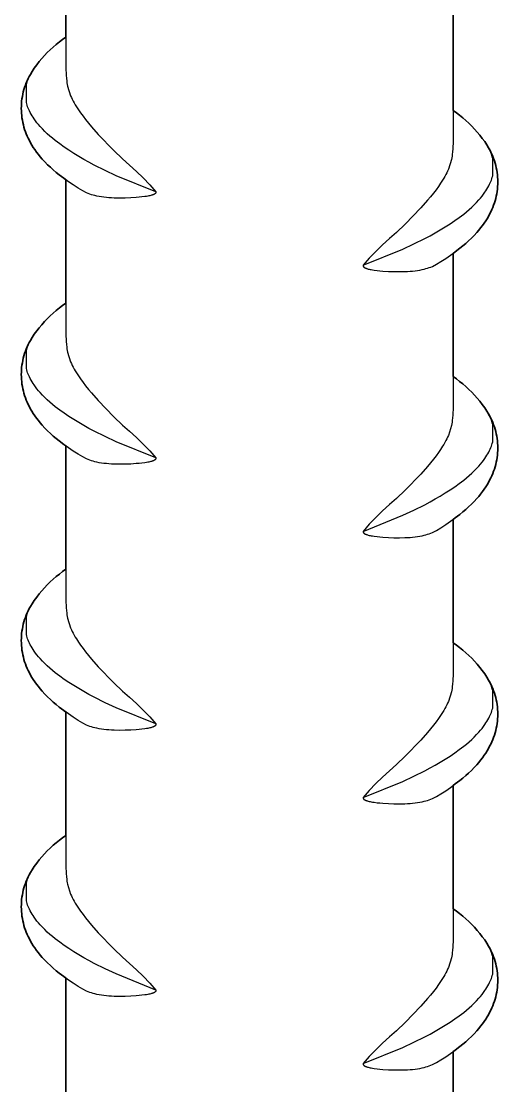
# Model space of a CAD drawing. Header units: millimetres. Extents: x 0 to 1192, y -689 to 404.
# Drawn here: x 779.1 to 798.79, y 102.14 to 146.14 of the extents above; entities that cross this region are included whole.
import ezdxf

# ---------------------------------------------------------------- set-up
doc = ezdxf.new("R2010")
doc.units = ezdxf.units.MM
doc.layers.add('Blocks', color=7, linetype='Continuous')
doc.layers.add('Blocks$Inner', color=7, linetype='Continuous', lineweight=25, true_color=0x007f00)
doc.layers.add('Blocks$Outline', color=7, linetype='Continuous', lineweight=35, true_color=0xff3f3f)

# ---------------------------------------------------------------- blocks, each defined once
blk = doc.blocks.new('Rebar Side Table Side')
at = {"layer": 'Blocks$Inner'}
for points in [[(60.557, 150.585), (60.557, 144.224), (60.568, 143.9), (60.577, 143.786), (60.59, 143.672), (60.6, 143.603), (60.611, 143.534), (60.625, 143.466), (60.751, 143.062), (60.783, 142.989), (60.818, 142.916), (60.854, 142.845), (60.897, 142.766), (60.943, 142.688), (60.99, 142.611), (61.074, 142.481), (61.162, 142.355), (61.264, 142.215), (61.37, 142.077), (61.491, 141.927), (61.614, 141.779), (61.892, 141.463), (62.538, 140.795), (62.896, 140.451), (63.191, 140.199), (63.476, 139.936), (63.753, 139.665), (64.02, 139.384), (64.278, 139.094), (62.628, 139.759), (62.174, 139.972), (61.728, 140.196), (61.51, 140.312), (61.295, 140.432), (61.086, 140.554), (60.879, 140.68), (60.681, 140.807), (60.486, 140.939), (60.301, 141.072), (60.12, 141.21), (60.006, 141.303), (59.895, 141.397), (59.786, 141.495), (59.684, 141.592), (59.586, 141.691), (59.491, 141.794), (59.425, 141.87), (59.361, 141.947), (59.3, 142.027), (59.241, 142.108), (59.199, 142.172), (59.158, 142.237), (59.119, 142.304), (59.082, 142.371), (59.048, 142.44), (59.022, 142.496), (58.998, 142.553), (58.976, 142.611), (58.956, 142.669), (58.938, 142.728), (58.922, 142.788), (58.922, 143.513), (58.938, 143.573), (58.956, 143.632), (58.976, 143.691), (58.998, 143.748), (59.022, 143.805), (59.048, 143.862), (59.159, 144.065), (59.252, 144.204), (59.351, 144.339), (59.453, 144.472), (59.561, 144.6), (59.672, 144.725), (59.787, 144.847), (59.906, 144.964), (60.03, 145.078), (60.156, 145.187), (60.287, 145.292), (60.42, 145.393), (60.557, 145.489)], [(76.557, 147.548), (76.557, 141.187), (76.547, 140.863), (76.537, 140.749), (76.525, 140.635), (76.515, 140.566), (76.503, 140.497), (76.49, 140.429), (76.364, 140.025), (76.331, 139.952), (76.297, 139.879), (76.261, 139.808), (76.217, 139.729), (76.172, 139.651), (76.125, 139.574), (76.041, 139.444), (75.953, 139.318), (75.851, 139.178), (75.745, 139.04), (75.624, 138.89), (75.5, 138.742), (75.222, 138.426), (74.577, 137.758), (74.218, 137.414), (73.924, 137.161), (73.638, 136.899), (73.362, 136.628), (73.094, 136.347), (72.837, 136.057), (74.486, 136.722), (74.941, 136.935), (75.387, 137.159), (75.604, 137.275), (75.82, 137.395), (76.029, 137.517), (76.235, 137.643), (76.434, 137.77), (76.629, 137.902), (76.814, 138.035), (76.995, 138.173), (77.109, 138.266), (77.22, 138.36), (77.329, 138.458), (77.43, 138.555), (77.529, 138.654), (77.624, 138.757), (77.69, 138.833), (77.753, 138.91), (77.815, 138.99), (77.873, 139.071), (77.916, 139.135), (77.957, 139.2), (77.996, 139.267), (78.032, 139.334), (78.067, 139.403), (78.093, 139.459), (78.116, 139.516), (78.139, 139.574), (78.159, 139.632), (78.177, 139.691), (78.193, 139.751), (78.193, 140.476), (78.177, 140.536), (78.159, 140.595), (78.139, 140.654), (78.116, 140.711), (78.093, 140.768), (78.067, 140.824), (77.956, 141.028), (77.862, 141.167), (77.764, 141.302), (77.661, 141.435), (77.554, 141.563), (77.443, 141.688), (77.327, 141.81), (77.208, 141.927), (77.085, 142.041), (76.958, 142.15), (76.828, 142.255), (76.694, 142.356), (76.557, 142.452)], [(64.278, 139.094), (64.278, 139.09), (64.278, 139.087), (64.278, 139.085), (64.278, 139.083), (64.278, 139.081), (64.277, 139.079), (64.277, 139.077), (64.277, 139.075), (64.277, 139.073), (64.276, 139.071), (64.276, 139.069), (64.275, 139.068), (64.275, 139.066), (64.274, 139.064), (64.274, 139.062), (64.273, 139.06), (64.272, 139.058), (64.272, 139.057), (64.271, 139.055), (64.27, 139.053), (64.269, 139.051), (64.268, 139.05), (64.267, 139.048), (64.266, 139.046), (64.265, 139.044), (64.264, 139.043), (64.263, 139.041), (64.262, 139.039), (64.261, 139.038), (64.26, 139.036), (64.259, 139.034), (64.257, 139.032), (64.256, 139.031), (64.254, 139.029), (64.253, 139.027), (64.251, 139.025), (64.249, 139.024), (64.248, 139.022), (64.244, 139.019), (64.241, 139.015), (64.237, 139.012), (64.233, 139.009), (64.23, 139.006), (64.226, 139.004), (64.222, 139.001), (64.218, 138.998), (64.213, 138.996), (64.209, 138.993), (64.201, 138.989), (64.195, 138.986), (64.189, 138.982), (64.176, 138.977), (64.164, 138.971), (64.151, 138.966), (64.138, 138.961), (64.125, 138.957), (64.099, 138.949), (64.06, 138.938), (64.021, 138.929), (63.982, 138.921), (63.943, 138.913), (63.882, 138.903), (63.821, 138.893), (63.7, 138.878), (63.58, 138.866), (63.462, 138.855), (63.234, 138.84), (63.005, 138.832), (62.775, 138.83), (62.546, 138.834), (62.439, 138.839), (62.333, 138.846), (62.23, 138.855), (62.127, 138.867), (62.031, 138.88), (61.936, 138.895), (61.841, 138.914), (61.746, 138.936), (61.678, 138.953), (61.611, 138.974), (61.544, 138.996), (61.478, 139.021), (61.413, 139.048), (61.25, 139.132), (61.068, 139.244), (60.864, 139.374), (60.664, 139.51), (60.469, 139.65), (60.279, 139.795), (60.156, 139.895), (60.036, 139.998), (59.918, 140.104), (59.801, 140.214), (59.689, 140.328), (59.58, 140.446), (59.498, 140.54), (59.419, 140.637), (59.343, 140.736), (59.27, 140.838), (59.21, 140.927), (59.153, 141.019), (59.099, 141.112), (59.047, 141.207), (58.999, 141.303), (58.958, 141.393), (58.919, 141.483), (58.884, 141.575), (58.852, 141.668), (58.823, 141.762), (58.798, 141.857), (58.776, 141.953), (58.757, 142.049), (58.742, 142.146), (58.73, 142.244), (58.721, 142.342), (58.716, 142.44), (58.714, 142.539), (58.716, 142.637), (58.721, 142.735), (58.729, 142.833), (58.741, 142.931), (58.757, 143.028), (58.775, 143.124), (58.797, 143.22), (58.823, 143.315), (58.851, 143.409), (58.883, 143.502), (58.918, 143.594), (58.957, 143.685), (58.998, 143.774), (59.043, 143.862), (59.095, 143.948)], [(72.837, 136.057), (72.837, 136.053), (72.837, 136.049), (72.837, 136.048), (72.837, 136.046), (72.837, 136.044), (72.837, 136.042), (72.837, 136.04), (72.838, 136.038), (72.838, 136.036), (72.838, 136.034), (72.839, 136.032), (72.839, 136.031), (72.84, 136.029), (72.84, 136.027), (72.841, 136.025), (72.842, 136.023), (72.842, 136.021), (72.843, 136.02), (72.844, 136.018), (72.845, 136.016), (72.845, 136.014), (72.846, 136.012), (72.847, 136.011), (72.848, 136.009), (72.849, 136.007), (72.85, 136.006), (72.851, 136.004), (72.852, 136.002), (72.853, 136.001), (72.855, 135.999), (72.856, 135.997), (72.857, 135.995), (72.859, 135.994), (72.86, 135.992), (72.862, 135.99), (72.864, 135.988), (72.865, 135.986), (72.867, 135.985), (72.87, 135.981), (72.874, 135.978), (72.878, 135.975), (72.881, 135.972), (72.885, 135.969), (72.889, 135.967), (72.893, 135.964), (72.897, 135.961), (72.901, 135.959), (72.905, 135.956), (72.914, 135.952), (72.92, 135.948), (72.926, 135.945), (72.938, 135.94), (72.951, 135.934), (72.964, 135.929), (72.976, 135.924), (72.989, 135.92), (73.016, 135.912), (73.054, 135.901), (73.093, 135.892), (73.132, 135.884), (73.172, 135.876), (73.233, 135.866), (73.294, 135.856), (73.415, 135.841), (73.534, 135.829), (73.652, 135.818), (73.881, 135.803), (74.11, 135.795), (74.339, 135.793), (74.568, 135.797), (74.675, 135.802), (74.782, 135.809), (74.885, 135.818), (74.987, 135.83), (75.083, 135.842), (75.179, 135.858), (75.274, 135.877), (75.368, 135.899), (75.436, 135.916), (75.504, 135.937), (75.57, 135.959), (75.636, 135.984), (75.701, 136.011), (75.865, 136.095), (76.047, 136.207), (76.251, 136.337), (76.451, 136.473), (76.645, 136.613), (76.835, 136.758), (76.958, 136.858), (77.079, 136.961), (77.197, 137.067), (77.313, 137.177), (77.426, 137.291), (77.535, 137.409), (77.617, 137.503), (77.696, 137.6), (77.771, 137.699), (77.844, 137.801), (77.904, 137.89), (77.962, 137.982), (78.016, 138.075), (78.067, 138.17), (78.115, 138.266), (78.157, 138.356), (78.195, 138.446), (78.23, 138.538), (78.262, 138.631), (78.291, 138.725), (78.317, 138.82), (78.339, 138.916), (78.358, 139.012), (78.373, 139.109), (78.385, 139.207), (78.394, 139.305), (78.399, 139.403), (78.4, 139.501), (78.399, 139.6), (78.394, 139.698), (78.385, 139.796), (78.373, 139.894), (78.358, 139.991), (78.339, 140.087), (78.317, 140.183), (78.292, 140.278), (78.263, 140.372), (78.231, 140.465), (78.196, 140.557), (78.158, 140.648), (78.117, 140.737), (78.072, 140.824), (78.02, 140.911)], [(60.557, 139.585), (60.557, 133.224), (60.568, 132.9), (60.577, 132.786), (60.59, 132.672), (60.6, 132.603), (60.611, 132.534), (60.625, 132.466), (60.751, 132.062), (60.783, 131.989), (60.818, 131.916), (60.854, 131.845), (60.897, 131.766), (60.943, 131.688), (60.99, 131.611), (61.074, 131.481), (61.162, 131.355), (61.264, 131.215), (61.37, 131.077), (61.491, 130.927), (61.614, 130.779), (61.892, 130.463), (62.538, 129.795), (62.896, 129.451), (63.191, 129.199), (63.476, 128.936), (63.753, 128.665), (64.02, 128.384), (64.278, 128.094), (62.628, 128.759), (62.174, 128.972), (61.728, 129.196), (61.51, 129.312), (61.295, 129.432), (61.086, 129.554), (60.879, 129.68), (60.681, 129.807), (60.486, 129.939), (60.301, 130.072), (60.12, 130.21), (60.006, 130.303), (59.895, 130.397), (59.786, 130.495), (59.684, 130.592), (59.586, 130.691), (59.491, 130.794), (59.425, 130.87), (59.361, 130.947), (59.3, 131.027), (59.241, 131.108), (59.199, 131.172), (59.158, 131.237), (59.119, 131.304), (59.082, 131.371), (59.048, 131.44), (59.022, 131.496), (58.998, 131.553), (58.976, 131.611), (58.956, 131.669), (58.938, 131.728), (58.922, 131.788), (58.922, 132.513), (58.938, 132.573), (58.956, 132.632), (58.976, 132.691), (58.998, 132.748), (59.022, 132.805), (59.048, 132.862), (59.159, 133.065), (59.252, 133.204), (59.351, 133.339), (59.453, 133.472), (59.561, 133.6), (59.672, 133.725), (59.787, 133.847), (59.906, 133.964), (60.03, 134.078), (60.156, 134.187), (60.287, 134.292), (60.42, 134.393), (60.557, 134.489)], [(76.557, 136.548), (76.557, 130.187), (76.547, 129.863), (76.537, 129.749), (76.525, 129.635), (76.515, 129.566), (76.503, 129.497), (76.49, 129.429), (76.364, 129.025), (76.331, 128.952), (76.297, 128.879), (76.261, 128.808), (76.217, 128.729), (76.172, 128.651), (76.125, 128.574), (76.041, 128.444), (75.953, 128.318), (75.851, 128.178), (75.745, 128.04), (75.624, 127.89), (75.5, 127.742), (75.222, 127.426), (74.577, 126.758), (74.218, 126.414), (73.924, 126.161), (73.638, 125.899), (73.362, 125.628), (73.094, 125.347), (72.837, 125.057), (74.486, 125.722), (74.941, 125.935), (75.387, 126.159), (75.604, 126.275), (75.82, 126.395), (76.029, 126.517), (76.235, 126.643), (76.434, 126.77), (76.629, 126.902), (76.814, 127.035), (76.995, 127.173), (77.109, 127.266), (77.22, 127.36), (77.329, 127.458), (77.43, 127.555), (77.529, 127.654), (77.624, 127.757), (77.69, 127.833), (77.753, 127.91), (77.815, 127.99), (77.873, 128.071), (77.916, 128.135), (77.957, 128.2), (77.996, 128.267), (78.032, 128.334), (78.067, 128.403), (78.093, 128.459), (78.116, 128.516), (78.139, 128.574), (78.159, 128.632), (78.177, 128.691), (78.193, 128.751), (78.193, 129.476), (78.177, 129.536), (78.159, 129.595), (78.139, 129.654), (78.116, 129.711), (78.093, 129.768), (78.067, 129.824), (77.956, 130.028), (77.862, 130.167), (77.764, 130.302), (77.661, 130.435), (77.554, 130.563), (77.443, 130.688), (77.327, 130.81), (77.208, 130.927), (77.085, 131.041), (76.958, 131.15), (76.828, 131.255), (76.694, 131.356), (76.557, 131.452)], [(64.278, 128.094), (64.278, 128.09), (64.278, 128.087), (64.278, 128.085), (64.278, 128.083), (64.278, 128.081), (64.277, 128.079), (64.277, 128.077), (64.277, 128.075), (64.277, 128.073), (64.276, 128.071), (64.276, 128.069), (64.275, 128.068), (64.275, 128.066), (64.274, 128.064), (64.274, 128.062), (64.273, 128.06), (64.272, 128.058), (64.272, 128.057), (64.271, 128.055), (64.27, 128.053), (64.269, 128.051), (64.268, 128.05), (64.267, 128.048), (64.266, 128.046), (64.265, 128.044), (64.264, 128.043), (64.263, 128.041), (64.262, 128.039), (64.261, 128.038), (64.26, 128.036), (64.259, 128.034), (64.257, 128.032), (64.256, 128.031), (64.254, 128.029), (64.253, 128.027), (64.251, 128.025), (64.249, 128.024), (64.248, 128.022), (64.244, 128.019), (64.241, 128.015), (64.237, 128.012), (64.233, 128.009), (64.23, 128.006), (64.226, 128.004), (64.222, 128.001), (64.218, 127.998), (64.213, 127.996), (64.209, 127.993), (64.201, 127.989), (64.195, 127.986), (64.189, 127.982), (64.176, 127.977), (64.164, 127.971), (64.151, 127.966), (64.138, 127.961), (64.125, 127.957), (64.099, 127.949), (64.06, 127.938), (64.021, 127.929), (63.982, 127.921), (63.943, 127.913), (63.882, 127.903), (63.821, 127.893), (63.7, 127.878), (63.58, 127.866), (63.462, 127.855), (63.234, 127.84), (63.005, 127.832), (62.775, 127.83), (62.546, 127.834), (62.439, 127.839), (62.333, 127.846), (62.23, 127.855), (62.127, 127.867), (62.031, 127.88), (61.936, 127.895), (61.841, 127.914), (61.746, 127.936), (61.678, 127.953), (61.611, 127.974), (61.544, 127.996), (61.478, 128.021), (61.413, 128.048), (61.25, 128.132), (61.068, 128.244), (60.864, 128.374), (60.664, 128.51), (60.469, 128.65), (60.279, 128.795), (60.156, 128.895), (60.036, 128.998), (59.918, 129.104), (59.801, 129.214), (59.689, 129.328), (59.58, 129.446), (59.498, 129.54), (59.419, 129.637), (59.343, 129.736), (59.27, 129.838), (59.21, 129.927), (59.153, 130.019), (59.099, 130.112), (59.047, 130.207), (58.999, 130.303), (58.958, 130.393), (58.919, 130.483), (58.884, 130.575), (58.852, 130.668), (58.823, 130.762), (58.798, 130.857), (58.776, 130.953), (58.757, 131.049), (58.742, 131.146), (58.73, 131.244), (58.721, 131.342), (58.716, 131.44), (58.714, 131.539), (58.716, 131.637), (58.721, 131.735), (58.729, 131.833), (58.741, 131.931), (58.757, 132.028), (58.775, 132.124), (58.797, 132.22), (58.823, 132.315), (58.851, 132.409), (58.883, 132.502), (58.918, 132.594), (58.957, 132.685), (58.998, 132.774), (59.043, 132.862), (59.095, 132.948)], [(72.837, 125.057), (72.837, 125.053), (72.837, 125.049), (72.837, 125.048), (72.837, 125.046), (72.837, 125.044), (72.837, 125.042), (72.837, 125.04), (72.838, 125.038), (72.838, 125.036), (72.838, 125.034), (72.839, 125.032), (72.839, 125.031), (72.84, 125.029), (72.84, 125.027), (72.841, 125.025), (72.842, 125.023), (72.842, 125.021), (72.843, 125.02), (72.844, 125.018), (72.845, 125.016), (72.845, 125.014), (72.846, 125.012), (72.847, 125.011), (72.848, 125.009), (72.849, 125.007), (72.85, 125.006), (72.851, 125.004), (72.852, 125.002), (72.853, 125.001), (72.855, 124.999), (72.856, 124.997), (72.857, 124.995), (72.859, 124.994), (72.86, 124.992), (72.862, 124.99), (72.864, 124.988), (72.865, 124.986), (72.867, 124.985), (72.87, 124.981), (72.874, 124.978), (72.878, 124.975), (72.881, 124.972), (72.885, 124.969), (72.889, 124.967), (72.893, 124.964), (72.897, 124.961), (72.901, 124.959), (72.905, 124.956), (72.914, 124.952), (72.92, 124.948), (72.926, 124.945), (72.938, 124.94), (72.951, 124.934), (72.964, 124.929), (72.976, 124.924), (72.989, 124.92), (73.016, 124.912), (73.054, 124.901), (73.093, 124.892), (73.132, 124.884), (73.172, 124.876), (73.233, 124.866), (73.294, 124.856), (73.415, 124.841), (73.534, 124.829), (73.652, 124.818), (73.881, 124.803), (74.11, 124.795), (74.339, 124.793), (74.568, 124.797), (74.675, 124.802), (74.782, 124.809), (74.885, 124.818), (74.987, 124.83), (75.083, 124.842), (75.179, 124.858), (75.274, 124.877), (75.368, 124.899), (75.436, 124.916), (75.504, 124.937), (75.57, 124.959), (75.636, 124.984), (75.701, 125.011), (75.865, 125.095), (76.047, 125.207), (76.251, 125.337), (76.451, 125.473), (76.645, 125.613), (76.835, 125.758), (76.958, 125.858), (77.079, 125.961), (77.197, 126.067), (77.313, 126.177), (77.426, 126.291), (77.535, 126.409), (77.617, 126.503), (77.696, 126.6), (77.771, 126.699), (77.844, 126.801), (77.904, 126.89), (77.962, 126.982), (78.016, 127.075), (78.067, 127.17), (78.115, 127.266), (78.157, 127.356), (78.195, 127.446), (78.23, 127.538), (78.262, 127.631), (78.291, 127.725), (78.317, 127.82), (78.339, 127.916), (78.358, 128.012), (78.373, 128.109), (78.385, 128.207), (78.394, 128.305), (78.399, 128.403), (78.4, 128.501), (78.399, 128.6), (78.394, 128.698), (78.385, 128.796), (78.373, 128.894), (78.358, 128.991), (78.339, 129.087), (78.317, 129.183), (78.292, 129.278), (78.263, 129.372), (78.231, 129.465), (78.196, 129.557), (78.158, 129.648), (78.117, 129.737), (78.072, 129.824), (78.02, 129.911)], [(60.557, 128.585), (60.557, 122.224), (60.568, 121.9), (60.577, 121.786), (60.59, 121.672), (60.6, 121.603), (60.611, 121.534), (60.625, 121.466), (60.751, 121.062), (60.783, 120.989), (60.818, 120.916), (60.854, 120.845), (60.897, 120.766), (60.943, 120.688), (60.99, 120.611), (61.074, 120.481), (61.162, 120.355), (61.264, 120.215), (61.37, 120.077), (61.491, 119.927), (61.614, 119.779), (61.892, 119.463), (62.538, 118.795), (62.896, 118.451), (63.191, 118.199), (63.476, 117.936), (63.753, 117.665), (64.02, 117.384), (64.278, 117.094), (64.278, 117.09), (64.278, 117.087), (64.278, 117.085), (64.278, 117.083), (64.278, 117.081), (64.277, 117.079), (64.277, 117.077), (64.277, 117.075), (64.277, 117.073), (64.276, 117.071), (64.276, 117.069), (64.275, 117.068), (64.275, 117.066), (64.274, 117.064), (64.274, 117.062), (64.273, 117.06), (64.272, 117.058), (64.272, 117.057), (64.271, 117.055), (64.27, 117.053), (64.269, 117.051), (64.268, 117.05), (64.267, 117.048), (64.266, 117.046), (64.265, 117.044), (64.264, 117.043), (64.263, 117.041), (64.262, 117.039), (64.261, 117.038), (64.26, 117.036), (64.259, 117.034), (64.257, 117.032), (64.256, 117.031), (64.254, 117.029), (64.253, 117.027), (64.251, 117.025), (64.249, 117.024), (64.248, 117.022), (64.244, 117.019), (64.241, 117.015), (64.237, 117.012), (64.233, 117.009), (64.23, 117.006), (64.226, 117.004), (64.222, 117.001), (64.218, 116.998), (64.213, 116.996), (64.209, 116.993), (64.201, 116.989), (64.195, 116.986), (64.189, 116.982), (64.176, 116.977), (64.164, 116.971), (64.151, 116.966), (64.138, 116.961), (64.125, 116.957), (64.099, 116.949), (64.06, 116.938), (64.021, 116.929), (63.982, 116.921), (63.943, 116.913), (63.882, 116.903), (63.821, 116.893), (63.7, 116.878), (63.58, 116.866), (63.462, 116.855), (63.234, 116.84), (63.005, 116.832), (62.775, 116.83), (62.546, 116.834), (62.439, 116.839), (62.333, 116.846), (62.23, 116.855), (62.127, 116.867), (62.031, 116.88), (61.936, 116.895), (61.841, 116.914), (61.746, 116.936), (61.678, 116.953), (61.611, 116.974), (61.544, 116.996), (61.478, 117.021), (61.413, 117.048), (61.25, 117.132), (61.068, 117.244), (60.864, 117.374), (60.664, 117.51), (60.469, 117.65), (60.279, 117.795), (60.156, 117.895), (60.036, 117.998), (59.918, 118.104), (59.801, 118.214), (59.689, 118.328), (59.58, 118.446), (59.498, 118.54), (59.419, 118.637), (59.343, 118.736), (59.27, 118.838), (59.21, 118.927), (59.153, 119.019), (59.099, 119.112), (59.047, 119.207), (58.999, 119.303), (58.958, 119.393), (58.919, 119.483), (58.884, 119.575), (58.852, 119.668), (58.823, 119.762), (58.798, 119.857), (58.776, 119.953), (58.757, 120.049), (58.742, 120.146), (58.73, 120.244), (58.721, 120.342), (58.716, 120.44), (58.714, 120.539), (58.716, 120.637), (58.721, 120.735), (58.729, 120.833), (58.741, 120.931), (58.757, 121.028), (58.775, 121.124), (58.797, 121.22), (58.823, 121.315), (58.851, 121.409), (58.883, 121.502), (58.918, 121.594), (58.957, 121.685), (58.998, 121.774), (59.043, 121.862), (59.095, 121.948)], [(76.557, 125.548), (76.557, 119.187), (76.547, 118.863), (76.537, 118.749), (76.525, 118.635), (76.515, 118.566), (76.503, 118.497), (76.49, 118.429), (76.364, 118.025), (76.331, 117.952), (76.297, 117.879), (76.261, 117.808), (76.217, 117.729), (76.172, 117.651), (76.125, 117.574), (76.041, 117.444), (75.953, 117.318), (75.851, 117.178), (75.745, 117.04), (75.624, 116.89), (75.5, 116.742), (75.222, 116.426), (74.577, 115.758), (74.218, 115.414), (73.924, 115.161), (73.638, 114.899), (73.362, 114.628), (73.094, 114.347), (72.837, 114.057), (74.486, 114.722), (74.941, 114.935), (75.387, 115.159), (75.604, 115.275), (75.82, 115.395), (76.029, 115.517), (76.235, 115.643), (76.434, 115.77), (76.629, 115.902), (76.814, 116.035), (76.995, 116.173), (77.109, 116.266), (77.22, 116.36), (77.329, 116.458), (77.43, 116.555), (77.529, 116.654), (77.624, 116.757), (77.69, 116.833), (77.753, 116.91), (77.815, 116.99), (77.873, 117.071), (77.916, 117.135), (77.957, 117.2), (77.996, 117.267), (78.032, 117.334), (78.067, 117.403), (78.093, 117.459), (78.116, 117.516), (78.139, 117.574), (78.159, 117.632), (78.177, 117.691), (78.193, 117.751), (78.193, 118.476), (78.177, 118.536), (78.159, 118.595), (78.139, 118.654), (78.116, 118.711), (78.093, 118.768), (78.067, 118.824), (77.956, 119.028), (77.862, 119.167), (77.764, 119.302), (77.661, 119.435), (77.554, 119.563), (77.443, 119.688), (77.327, 119.81), (77.208, 119.927), (77.085, 120.041), (76.958, 120.15), (76.828, 120.255), (76.694, 120.356), (76.557, 120.452)], [(64.278, 117.094), (62.628, 117.759), (62.174, 117.972), (61.728, 118.196), (61.51, 118.312), (61.295, 118.432), (61.086, 118.554), (60.879, 118.68), (60.681, 118.807), (60.486, 118.939), (60.301, 119.072), (60.12, 119.21), (60.006, 119.303), (59.895, 119.397), (59.786, 119.495), (59.684, 119.592), (59.586, 119.691), (59.491, 119.794), (59.425, 119.87), (59.361, 119.947), (59.3, 120.027), (59.241, 120.108), (59.199, 120.172), (59.158, 120.237), (59.119, 120.304), (59.082, 120.371), (59.048, 120.44), (59.022, 120.496), (58.998, 120.553), (58.976, 120.611), (58.956, 120.669), (58.938, 120.728), (58.922, 120.788), (58.922, 121.513), (58.938, 121.573), (58.956, 121.632), (58.976, 121.691), (58.998, 121.748), (59.022, 121.805), (59.048, 121.862), (59.159, 122.065), (59.252, 122.204), (59.351, 122.339), (59.453, 122.472), (59.561, 122.6), (59.672, 122.725), (59.787, 122.847), (59.906, 122.964), (60.03, 123.078), (60.156, 123.187), (60.287, 123.292), (60.42, 123.393), (60.557, 123.489)], [(72.837, 114.057), (72.837, 114.053), (72.837, 114.049), (72.837, 114.048), (72.837, 114.046), (72.837, 114.044), (72.837, 114.042), (72.837, 114.04), (72.838, 114.038), (72.838, 114.036), (72.838, 114.034), (72.839, 114.032), (72.839, 114.031), (72.84, 114.029), (72.84, 114.027), (72.841, 114.025), (72.842, 114.023), (72.842, 114.021), (72.843, 114.02), (72.844, 114.018), (72.845, 114.016), (72.845, 114.014), (72.846, 114.012), (72.847, 114.011), (72.848, 114.009), (72.849, 114.007), (72.85, 114.006), (72.851, 114.004), (72.852, 114.002), (72.853, 114.001), (72.855, 113.999), (72.856, 113.997), (72.857, 113.995), (72.859, 113.994), (72.86, 113.992), (72.862, 113.99), (72.864, 113.988), (72.865, 113.986), (72.867, 113.985), (72.87, 113.981), (72.874, 113.978), (72.878, 113.975), (72.881, 113.972), (72.885, 113.969), (72.889, 113.967), (72.893, 113.964), (72.897, 113.961), (72.901, 113.959), (72.905, 113.956), (72.914, 113.952), (72.92, 113.948), (72.926, 113.945), (72.938, 113.94), (72.951, 113.934), (72.964, 113.929), (72.976, 113.924), (72.989, 113.92), (73.016, 113.912), (73.054, 113.901), (73.093, 113.892), (73.132, 113.884), (73.172, 113.876), (73.233, 113.866), (73.294, 113.856), (73.415, 113.841), (73.534, 113.829), (73.652, 113.818), (73.881, 113.803), (74.11, 113.795), (74.339, 113.793), (74.568, 113.797), (74.675, 113.802), (74.782, 113.809), (74.885, 113.818), (74.987, 113.83), (75.083, 113.842), (75.179, 113.858), (75.274, 113.877), (75.368, 113.899), (75.436, 113.916), (75.504, 113.937), (75.57, 113.959), (75.636, 113.984), (75.701, 114.011), (75.865, 114.095), (76.047, 114.207), (76.251, 114.337), (76.451, 114.473), (76.645, 114.613), (76.835, 114.758), (76.958, 114.858), (77.079, 114.961), (77.197, 115.067), (77.313, 115.177), (77.426, 115.291), (77.535, 115.409), (77.617, 115.503), (77.696, 115.6), (77.771, 115.699), (77.844, 115.801), (77.904, 115.89), (77.962, 115.982), (78.016, 116.075), (78.067, 116.17), (78.115, 116.266), (78.157, 116.356), (78.195, 116.446), (78.23, 116.538), (78.262, 116.631), (78.291, 116.725), (78.317, 116.82), (78.339, 116.916), (78.358, 117.012), (78.373, 117.109), (78.385, 117.207), (78.394, 117.305), (78.399, 117.403), (78.4, 117.501), (78.399, 117.6), (78.394, 117.698), (78.385, 117.796), (78.373, 117.894), (78.358, 117.991), (78.339, 118.087), (78.317, 118.183), (78.292, 118.278), (78.263, 118.372), (78.231, 118.465), (78.196, 118.557), (78.158, 118.648), (78.117, 118.737), (78.072, 118.824), (78.02, 118.911)], [(60.557, 117.585), (60.557, 111.224), (60.568, 110.9), (60.577, 110.786), (60.59, 110.672), (60.6, 110.603), (60.611, 110.534), (60.625, 110.466), (60.751, 110.062), (60.783, 109.989), (60.818, 109.916), (60.854, 109.845), (60.897, 109.766), (60.943, 109.688), (60.99, 109.611), (61.074, 109.481), (61.162, 109.355), (61.264, 109.215), (61.37, 109.077), (61.491, 108.927), (61.614, 108.779), (61.892, 108.463), (62.538, 107.795), (62.896, 107.451), (63.191, 107.199), (63.476, 106.936), (63.753, 106.665), (64.02, 106.384), (64.278, 106.094), (62.628, 106.759), (62.174, 106.972), (61.728, 107.196), (61.51, 107.312), (61.295, 107.432), (61.086, 107.554), (60.879, 107.68), (60.681, 107.807), (60.486, 107.939), (60.301, 108.072), (60.12, 108.21), (60.006, 108.303), (59.895, 108.397), (59.786, 108.495), (59.684, 108.592), (59.586, 108.691), (59.491, 108.794), (59.425, 108.87), (59.361, 108.947), (59.3, 109.027), (59.241, 109.108), (59.199, 109.172), (59.158, 109.237), (59.119, 109.304), (59.082, 109.371), (59.048, 109.44), (59.022, 109.496), (58.998, 109.553), (58.976, 109.611), (58.956, 109.669), (58.938, 109.728), (58.922, 109.788), (58.922, 110.513), (58.938, 110.573), (58.956, 110.632), (58.976, 110.691), (58.998, 110.748), (59.022, 110.805), (59.048, 110.862), (59.159, 111.065), (59.252, 111.204), (59.351, 111.339), (59.453, 111.472), (59.561, 111.6), (59.672, 111.725), (59.787, 111.847), (59.906, 111.964), (60.03, 112.078), (60.156, 112.187), (60.287, 112.292), (60.42, 112.393), (60.557, 112.489)], [(76.557, 114.548), (76.557, 108.187), (76.547, 107.863), (76.537, 107.749), (76.525, 107.635), (76.515, 107.566), (76.503, 107.497), (76.49, 107.429), (76.364, 107.025), (76.331, 106.952), (76.297, 106.879), (76.261, 106.808), (76.217, 106.729), (76.172, 106.651), (76.125, 106.574), (76.041, 106.444), (75.953, 106.318), (75.851, 106.178), (75.745, 106.04), (75.624, 105.89), (75.5, 105.742), (75.222, 105.426), (74.577, 104.758), (74.218, 104.414), (73.924, 104.161), (73.638, 103.899), (73.362, 103.628), (73.094, 103.347), (72.837, 103.057), (74.486, 103.722), (74.941, 103.935), (75.387, 104.159), (75.604, 104.275), (75.82, 104.395), (76.029, 104.517), (76.235, 104.643), (76.434, 104.77), (76.629, 104.902), (76.814, 105.035), (76.995, 105.173), (77.109, 105.266), (77.22, 105.36), (77.329, 105.458), (77.43, 105.555), (77.529, 105.654), (77.624, 105.757), (77.69, 105.833), (77.753, 105.91), (77.815, 105.99), (77.873, 106.071), (77.916, 106.135), (77.957, 106.2), (77.996, 106.267), (78.032, 106.334), (78.067, 106.403), (78.093, 106.459), (78.116, 106.516), (78.139, 106.574), (78.159, 106.632), (78.177, 106.691), (78.193, 106.751), (78.193, 107.476), (78.177, 107.536), (78.159, 107.595), (78.139, 107.654), (78.116, 107.711), (78.093, 107.768), (78.067, 107.824), (77.956, 108.028), (77.862, 108.167), (77.764, 108.302), (77.661, 108.435), (77.554, 108.563), (77.443, 108.688), (77.327, 108.81), (77.208, 108.927), (77.085, 109.041), (76.958, 109.15), (76.828, 109.255), (76.694, 109.356), (76.557, 109.452)], [(64.278, 106.094), (64.278, 106.09), (64.278, 106.087), (64.278, 106.085), (64.278, 106.083), (64.278, 106.081), (64.277, 106.079), (64.277, 106.077), (64.277, 106.075), (64.277, 106.073), (64.276, 106.071), (64.276, 106.069), (64.275, 106.068), (64.275, 106.066), (64.274, 106.064), (64.274, 106.062), (64.273, 106.06), (64.272, 106.058), (64.272, 106.057), (64.271, 106.055), (64.27, 106.053), (64.269, 106.051), (64.268, 106.05), (64.267, 106.048), (64.266, 106.046), (64.265, 106.044), (64.264, 106.043), (64.263, 106.041), (64.262, 106.039), (64.261, 106.038), (64.26, 106.036), (64.259, 106.034), (64.257, 106.032), (64.256, 106.031), (64.254, 106.029), (64.253, 106.027), (64.251, 106.025), (64.249, 106.024), (64.248, 106.022), (64.244, 106.019), (64.241, 106.015), (64.237, 106.012), (64.233, 106.009), (64.23, 106.006), (64.226, 106.004), (64.222, 106.001), (64.218, 105.998), (64.213, 105.996), (64.209, 105.993), (64.201, 105.989), (64.195, 105.986), (64.189, 105.982), (64.176, 105.977), (64.164, 105.971), (64.151, 105.966), (64.138, 105.961), (64.125, 105.957), (64.099, 105.949), (64.06, 105.938), (64.021, 105.929), (63.982, 105.921), (63.943, 105.913), (63.882, 105.903), (63.821, 105.893), (63.7, 105.878), (63.58, 105.866), (63.462, 105.855), (63.234, 105.84), (63.005, 105.832), (62.775, 105.83), (62.546, 105.834), (62.439, 105.839), (62.333, 105.846), (62.23, 105.855), (62.127, 105.867), (62.031, 105.88), (61.936, 105.895), (61.841, 105.914), (61.746, 105.936), (61.678, 105.953), (61.611, 105.974), (61.544, 105.996), (61.478, 106.021), (61.413, 106.048), (61.25, 106.132), (61.068, 106.244), (60.864, 106.374), (60.664, 106.51), (60.469, 106.65), (60.279, 106.795), (60.156, 106.895), (60.036, 106.998), (59.918, 107.104), (59.801, 107.214), (59.689, 107.328), (59.58, 107.446), (59.498, 107.54), (59.419, 107.637), (59.343, 107.736), (59.27, 107.838), (59.21, 107.927), (59.153, 108.019), (59.099, 108.112), (59.047, 108.207), (58.999, 108.303), (58.958, 108.393), (58.919, 108.483), (58.884, 108.575), (58.852, 108.668), (58.823, 108.762), (58.798, 108.857), (58.776, 108.953), (58.757, 109.049), (58.742, 109.146), (58.73, 109.244), (58.721, 109.342), (58.716, 109.44), (58.714, 109.539), (58.716, 109.637), (58.721, 109.735), (58.729, 109.833), (58.741, 109.931), (58.757, 110.028), (58.775, 110.124), (58.797, 110.22), (58.823, 110.315), (58.851, 110.409), (58.883, 110.502), (58.918, 110.594), (58.957, 110.685), (58.998, 110.774), (59.043, 110.862), (59.095, 110.948)], [(72.837, 103.057), (72.837, 103.053), (72.837, 103.049), (72.837, 103.048), (72.837, 103.046), (72.837, 103.044), (72.837, 103.042), (72.837, 103.04), (72.838, 103.038), (72.838, 103.036), (72.838, 103.034), (72.839, 103.032), (72.839, 103.031), (72.84, 103.029), (72.84, 103.027), (72.841, 103.025), (72.842, 103.023), (72.842, 103.021), (72.843, 103.02), (72.844, 103.018), (72.845, 103.016), (72.845, 103.014), (72.846, 103.012), (72.847, 103.011), (72.848, 103.009), (72.849, 103.007), (72.85, 103.006), (72.851, 103.004), (72.852, 103.002), (72.853, 103.001), (72.855, 102.999), (72.856, 102.997), (72.857, 102.995), (72.859, 102.994), (72.86, 102.992), (72.862, 102.99), (72.864, 102.988), (72.865, 102.986), (72.867, 102.985), (72.87, 102.981), (72.874, 102.978), (72.878, 102.975), (72.881, 102.972), (72.885, 102.969), (72.889, 102.967), (72.893, 102.964), (72.897, 102.961), (72.901, 102.959), (72.905, 102.956), (72.914, 102.952), (72.92, 102.948), (72.926, 102.945), (72.938, 102.94), (72.951, 102.934), (72.964, 102.929), (72.976, 102.924), (72.989, 102.92), (73.016, 102.912), (73.054, 102.901), (73.093, 102.892), (73.132, 102.884), (73.172, 102.876), (73.233, 102.866), (73.294, 102.856), (73.415, 102.841), (73.534, 102.829), (73.652, 102.818), (73.881, 102.803), (74.11, 102.795), (74.339, 102.793), (74.568, 102.797), (74.675, 102.802), (74.782, 102.809), (74.885, 102.818), (74.987, 102.83), (75.083, 102.842), (75.179, 102.858), (75.274, 102.877), (75.368, 102.899), (75.436, 102.916), (75.504, 102.937), (75.57, 102.959), (75.636, 102.984), (75.701, 103.011), (75.865, 103.095), (76.047, 103.207), (76.251, 103.337), (76.451, 103.473), (76.645, 103.613), (76.835, 103.758), (76.958, 103.858), (77.079, 103.961), (77.197, 104.067), (77.313, 104.177), (77.426, 104.291), (77.535, 104.409), (77.617, 104.503), (77.696, 104.6), (77.771, 104.699), (77.844, 104.801), (77.904, 104.89), (77.962, 104.982), (78.016, 105.075), (78.067, 105.17), (78.115, 105.266), (78.157, 105.356), (78.195, 105.446), (78.23, 105.538), (78.262, 105.631), (78.291, 105.725), (78.317, 105.82), (78.339, 105.916), (78.358, 106.012), (78.373, 106.109), (78.385, 106.207), (78.394, 106.305), (78.399, 106.403), (78.4, 106.501), (78.399, 106.6), (78.394, 106.698), (78.385, 106.796), (78.373, 106.894), (78.358, 106.991), (78.339, 107.087), (78.317, 107.183), (78.292, 107.278), (78.263, 107.372), (78.231, 107.465), (78.196, 107.557), (78.158, 107.648), (78.117, 107.737), (78.072, 107.824), (78.02, 107.911)], [(60.557, 106.585), (60.557, 100.224)], [(76.557, 103.548), (76.557, 97.187)]]:
    blk.add_lwpolyline(points, dxfattribs=at)
at = {"layer": 'Blocks$Outline'}
for points in [[(60.557, 145.489), (60.558, 150.586)], [(76.557, 147.549), (76.557, 142.452)], [(59.095, 143.948), (59.159, 144.065), (59.252, 144.204), (59.351, 144.339), (59.453, 144.472), (59.561, 144.6), (59.672, 144.725), (59.787, 144.847), (59.906, 144.964), (60.03, 145.078), (60.156, 145.187), (60.287, 145.292), (60.42, 145.393), (60.557, 145.489)], [(60.558, 139.586), (60.469, 139.65), (60.279, 139.795), (60.156, 139.895), (60.036, 139.998), (59.918, 140.104), (59.801, 140.214), (59.689, 140.328), (59.58, 140.446), (59.498, 140.54), (59.419, 140.637), (59.343, 140.736), (59.27, 140.838), (59.21, 140.927), (59.153, 141.019), (59.099, 141.112), (59.047, 141.207), (58.999, 141.303), (58.958, 141.393), (58.919, 141.483), (58.884, 141.575), (58.852, 141.668), (58.823, 141.762), (58.798, 141.857), (58.776, 141.953), (58.757, 142.049), (58.742, 142.146), (58.73, 142.244), (58.721, 142.342), (58.716, 142.44), (58.714, 142.539), (58.716, 142.637), (58.721, 142.735), (58.729, 142.833), (58.741, 142.931), (58.757, 143.028), (58.775, 143.124), (58.797, 143.22), (58.823, 143.315), (58.851, 143.409), (58.883, 143.502), (58.918, 143.594), (58.957, 143.685), (58.998, 143.774), (59.043, 143.862), (59.095, 143.948)], [(76.557, 142.452), (76.694, 142.356), (76.828, 142.255), (76.958, 142.15), (77.085, 142.041), (77.208, 141.927), (77.327, 141.81), (77.443, 141.688), (77.554, 141.563), (77.661, 141.435), (77.764, 141.302), (77.862, 141.167), (77.956, 141.028), (78.02, 140.911)], [(78.02, 140.911), (78.072, 140.824), (78.117, 140.737), (78.158, 140.648), (78.196, 140.557), (78.231, 140.465), (78.263, 140.372), (78.292, 140.278), (78.317, 140.183), (78.339, 140.087), (78.358, 139.991), (78.373, 139.894), (78.385, 139.796), (78.394, 139.698), (78.399, 139.6), (78.4, 139.501), (78.399, 139.403), (78.394, 139.305), (78.385, 139.207), (78.373, 139.109), (78.358, 139.012), (78.339, 138.916), (78.317, 138.82), (78.291, 138.725), (78.262, 138.631), (78.23, 138.538), (78.195, 138.446), (78.157, 138.356), (78.115, 138.266), (78.067, 138.17), (78.016, 138.075), (77.962, 137.982), (77.904, 137.89), (77.844, 137.801), (77.771, 137.699), (77.696, 137.6), (77.617, 137.503), (77.535, 137.409), (77.426, 137.291), (77.313, 137.177), (77.197, 137.067), (77.079, 136.961), (76.958, 136.858), (76.835, 136.758), (76.645, 136.613), (76.557, 136.549)], [(60.557, 134.489), (60.558, 139.586)], [(76.557, 136.549), (76.557, 131.452)], [(59.095, 132.948), (59.159, 133.065), (59.252, 133.204), (59.351, 133.339), (59.453, 133.472), (59.561, 133.6), (59.672, 133.725), (59.787, 133.847), (59.906, 133.964), (60.03, 134.078), (60.156, 134.187), (60.287, 134.292), (60.42, 134.393), (60.557, 134.489)], [(60.558, 128.586), (60.469, 128.65), (60.279, 128.795), (60.156, 128.895), (60.036, 128.998), (59.918, 129.104), (59.801, 129.214), (59.689, 129.328), (59.58, 129.446), (59.498, 129.54), (59.419, 129.637), (59.343, 129.736), (59.27, 129.838), (59.21, 129.927), (59.153, 130.019), (59.099, 130.112), (59.047, 130.207), (58.999, 130.303), (58.958, 130.393), (58.919, 130.483), (58.884, 130.575), (58.852, 130.668), (58.823, 130.762), (58.798, 130.857), (58.776, 130.953), (58.757, 131.049), (58.742, 131.146), (58.73, 131.244), (58.721, 131.342), (58.716, 131.44), (58.714, 131.539), (58.716, 131.637), (58.721, 131.735), (58.729, 131.833), (58.741, 131.931), (58.757, 132.028), (58.775, 132.124), (58.797, 132.22), (58.823, 132.315), (58.851, 132.409), (58.883, 132.502), (58.918, 132.594), (58.957, 132.685), (58.998, 132.774), (59.043, 132.862), (59.095, 132.948)], [(76.557, 131.452), (76.694, 131.356), (76.828, 131.255), (76.958, 131.15), (77.085, 131.041), (77.208, 130.927), (77.327, 130.81), (77.443, 130.688), (77.554, 130.563), (77.661, 130.435), (77.764, 130.302), (77.862, 130.167), (77.956, 130.028), (78.02, 129.911)], [(78.02, 129.911), (78.072, 129.824), (78.117, 129.737), (78.158, 129.648), (78.196, 129.557), (78.231, 129.465), (78.263, 129.372), (78.292, 129.278), (78.317, 129.183), (78.339, 129.087), (78.358, 128.991), (78.373, 128.894), (78.385, 128.796), (78.394, 128.698), (78.399, 128.6), (78.4, 128.501), (78.399, 128.403), (78.394, 128.305), (78.385, 128.207), (78.373, 128.109), (78.358, 128.012), (78.339, 127.916), (78.317, 127.82), (78.291, 127.725), (78.262, 127.631), (78.23, 127.538), (78.195, 127.446), (78.157, 127.356), (78.115, 127.266), (78.067, 127.17), (78.016, 127.075), (77.962, 126.982), (77.904, 126.89), (77.844, 126.801), (77.771, 126.699), (77.696, 126.6), (77.617, 126.503), (77.535, 126.409), (77.426, 126.291), (77.313, 126.177), (77.197, 126.067), (77.079, 125.961), (76.958, 125.858), (76.835, 125.758), (76.645, 125.613), (76.557, 125.549)], [(60.557, 123.489), (60.558, 128.586)], [(76.557, 125.549), (76.557, 120.452)], [(59.095, 121.948), (59.159, 122.065), (59.252, 122.204), (59.351, 122.339), (59.453, 122.472), (59.561, 122.6), (59.672, 122.725), (59.787, 122.847), (59.906, 122.964), (60.03, 123.078), (60.156, 123.187), (60.287, 123.292), (60.42, 123.393), (60.557, 123.489)], [(60.558, 117.586), (60.469, 117.65), (60.279, 117.795), (60.156, 117.895), (60.036, 117.998), (59.918, 118.104), (59.801, 118.214), (59.689, 118.328), (59.58, 118.446), (59.498, 118.54), (59.419, 118.637), (59.343, 118.736), (59.27, 118.838), (59.21, 118.927), (59.153, 119.019), (59.099, 119.112), (59.047, 119.207), (58.999, 119.303), (58.958, 119.393), (58.919, 119.483), (58.884, 119.575), (58.852, 119.668), (58.823, 119.762), (58.798, 119.857), (58.776, 119.953), (58.757, 120.049), (58.742, 120.146), (58.73, 120.244), (58.721, 120.342), (58.716, 120.44), (58.714, 120.539), (58.716, 120.637), (58.721, 120.735), (58.729, 120.833), (58.741, 120.931), (58.757, 121.028), (58.775, 121.124), (58.797, 121.22), (58.823, 121.315), (58.851, 121.409), (58.883, 121.502), (58.918, 121.594), (58.957, 121.685), (58.998, 121.774), (59.043, 121.862), (59.095, 121.948)], [(76.557, 120.452), (76.694, 120.356), (76.828, 120.255), (76.958, 120.15), (77.085, 120.041), (77.208, 119.927), (77.327, 119.81), (77.443, 119.688), (77.554, 119.563), (77.661, 119.435), (77.764, 119.302), (77.862, 119.167), (77.956, 119.028), (78.02, 118.911)], [(78.02, 118.911), (78.072, 118.824), (78.117, 118.737), (78.158, 118.648), (78.196, 118.557), (78.231, 118.465), (78.263, 118.372), (78.292, 118.278), (78.317, 118.183), (78.339, 118.087), (78.358, 117.991), (78.373, 117.894), (78.385, 117.796), (78.394, 117.698), (78.399, 117.6), (78.4, 117.501), (78.399, 117.403), (78.394, 117.305), (78.385, 117.207), (78.373, 117.109), (78.358, 117.012), (78.339, 116.916), (78.317, 116.82), (78.291, 116.725), (78.262, 116.631), (78.23, 116.538), (78.195, 116.446), (78.157, 116.356), (78.115, 116.266), (78.067, 116.17), (78.016, 116.075), (77.962, 115.982), (77.904, 115.89), (77.844, 115.801), (77.771, 115.699), (77.696, 115.6), (77.617, 115.503), (77.535, 115.409), (77.426, 115.291), (77.313, 115.177), (77.197, 115.067), (77.079, 114.961), (76.958, 114.858), (76.835, 114.758), (76.645, 114.613), (76.557, 114.549)], [(60.557, 112.489), (60.558, 117.586)], [(76.557, 114.549), (76.557, 109.452)], [(59.095, 110.948), (59.159, 111.065), (59.252, 111.204), (59.351, 111.339), (59.453, 111.472), (59.561, 111.6), (59.672, 111.725), (59.787, 111.847), (59.906, 111.964), (60.03, 112.078), (60.156, 112.187), (60.287, 112.292), (60.42, 112.393), (60.557, 112.489)], [(60.558, 106.586), (60.469, 106.65), (60.279, 106.795), (60.156, 106.895), (60.036, 106.998), (59.918, 107.104), (59.801, 107.214), (59.689, 107.328), (59.58, 107.446), (59.498, 107.54), (59.419, 107.637), (59.343, 107.736), (59.27, 107.838), (59.21, 107.927), (59.153, 108.019), (59.099, 108.112), (59.047, 108.207), (58.999, 108.303), (58.958, 108.393), (58.919, 108.483), (58.884, 108.575), (58.852, 108.668), (58.823, 108.762), (58.798, 108.857), (58.776, 108.953), (58.757, 109.049), (58.742, 109.146), (58.73, 109.244), (58.721, 109.342), (58.716, 109.44), (58.714, 109.539), (58.716, 109.637), (58.721, 109.735), (58.729, 109.833), (58.741, 109.931), (58.757, 110.028), (58.775, 110.124), (58.797, 110.22), (58.823, 110.315), (58.851, 110.409), (58.883, 110.502), (58.918, 110.594), (58.957, 110.685), (58.998, 110.774), (59.043, 110.862), (59.095, 110.948)], [(76.557, 109.452), (76.694, 109.356), (76.828, 109.255), (76.958, 109.15), (77.085, 109.041), (77.208, 108.927), (77.327, 108.81), (77.443, 108.688), (77.554, 108.563), (77.661, 108.435), (77.764, 108.302), (77.862, 108.167), (77.956, 108.028), (78.02, 107.911)], [(78.02, 107.911), (78.072, 107.824), (78.117, 107.737), (78.158, 107.648), (78.196, 107.557), (78.231, 107.465), (78.263, 107.372), (78.292, 107.278), (78.317, 107.183), (78.339, 107.087), (78.358, 106.991), (78.373, 106.894), (78.385, 106.796), (78.394, 106.698), (78.399, 106.6), (78.4, 106.501), (78.399, 106.403), (78.394, 106.305), (78.385, 106.207), (78.373, 106.109), (78.358, 106.012), (78.339, 105.916), (78.317, 105.82), (78.291, 105.725), (78.262, 105.631), (78.23, 105.538), (78.195, 105.446), (78.157, 105.356), (78.115, 105.266), (78.067, 105.17), (78.016, 105.075), (77.962, 104.982), (77.904, 104.89), (77.844, 104.801), (77.771, 104.699), (77.696, 104.6), (77.617, 104.503), (77.535, 104.409), (77.426, 104.291), (77.313, 104.177), (77.197, 104.067), (77.079, 103.961), (76.958, 103.858), (76.835, 103.758), (76.645, 103.613), (76.557, 103.549)], [(60.557, 101.489), (60.558, 106.586)], [(76.557, 103.549), (76.557, 98.452)]]:
    blk.add_lwpolyline(points, dxfattribs=at)

msp = doc.modelspace()

# ---------------------------------------------------------------- block references
at = {"layer": 'Blocks'}
msp.add_blockref('Rebar Side Table Side', (720.386, 0), dxfattribs=at)

doc.saveas('drawing.dxf')
